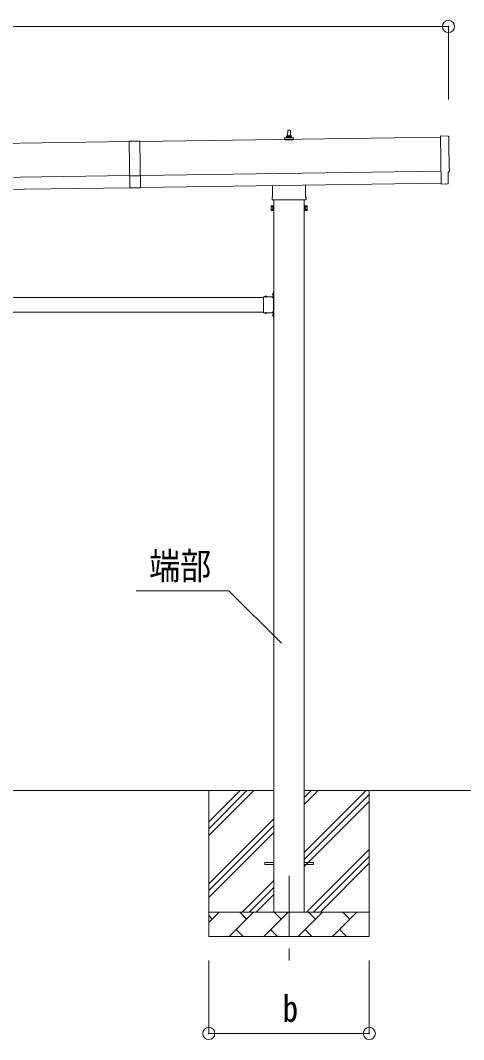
# Model space of a CAD drawing. Units: millimetres, scale not verified. Extents: x -13976 to 14131, y -9754 to 9646.
# Drawn here: x 6083 to 7905, y -704 to 3487 of the extents above; entities that cross this region are included whole.
import ezdxf
from ezdxf.enums import TextEntityAlignment as Align

# ---------------------------------------------------------------- set-up
doc = ezdxf.new("R2010")
doc.units = ezdxf.units.MM
doc.header["$LTSCALE"] = 50
doc.header["$PDMODE"] = 32
doc.header["$PDSIZE"] = 50
doc.linetypes.add('CHAIN1', pattern=[8, 5, -1, 1, -1])
doc.linetypes.add('USER8', pattern=[4, 3, -1])
for name, color, linetype, lineweight in [('0-2_建具', 4, 'Continuous', 9), ('0-4_設備', 7, 'Continuous', 9), ('0-6_手摺', 5, 'Continuous', 5), ('0-7_ハッチ', 6, 'Continuous', 9)]:
    doc.layers.add(name, color=color, linetype=linetype, lineweight=lineweight)
doc.styles.add('ＭＳ ゴシック', font='')
doc.styles.get('ＭＳ ゴシック').set_extended_font_data('MS Gothic')

msp = doc.modelspace()

# ---------------------------------------------------------------- linework, layer by layer
at = {"layer": '0-2_建具'}
for p, q in [((7181.15, 3011.18), (7181.88, 3034.71)), ((7182.88, 3035.68), (7191.43, 3035.68)), ((7192.43, 3034.71), (7193.15, 3011.18)), ((6529.38, 2988.94), (1164.7, 2912.3)), ((6529.37, 2989.94), (6574.37, 2990.58)), ((6529.37, 2989.94), (6532.11, 2797.96)), ((6574.37, 2990.58), (6577.11, 2798.6)), ((7809.75, 3007.23), (6574.38, 2989.58)), ((7168.9, 2995.68), (7168.9, 3003.4)), ((7205.4, 2995.68), (7168.9, 2995.68)), ((7169.29, 3004.18), (7205.02, 3004.18)), ((7169.67, 3004.37), (7176.39, 3006)), ((7176.77, 3006.18), (7197.54, 3006.18)), ((7177.15, 3006.97), (7177.15, 3011.18)), ((7178.15, 3011.18), (7196.15, 3011.18)), ((7197.15, 3006.97), (7197.15, 3011.18)), ((7204.64, 3004.37), (7197.92, 3006)), ((7205.4, 2995.68), (7205.4, 3003.4)), ((7809.68, 3012.32), (7812.51, 2814.48)), ((7841.27, 3011.12), (7809.68, 3012.32)), ((6576.38, 2849.6), (7811.75, 2867.24)), ((7841.19, 2864.28), (7841.79, 2864.29)), ((7841.86, 2817.25), (7841.19, 2864.28)), ((1166.7, 2772.31), (6531.38, 2848.95)), ((6576.4, 2848.1), (6531.41, 2847.45)), ((6577.09, 2799.6), (7812.47, 2817.25)), ((7255.45, 2809.29), (7255.45, 2761.69)), ((7812.51, 2814.48), (7812.52, 2813.48)), ((7830.73, 2814.64), (7812.52, 2813.48)), ((7831.4, 2814.02), (7830.73, 2814.64)), ((7832.15, 2813.76), (7839.07, 2814.22)), ((1167.41, 2722.32), (6532.1, 2798.96)), ((6577.11, 2798.6), (6532.11, 2797.96)), ((7118.85, 2761.69), (7118.85, 2807.34)), ((7113.15, 2723.42), (7113.91, 2724.74)), ((7120.15, 2724.74), (7113.91, 2724.74)), ((7117.15, 2752.92), (7117.15, 2758.42)), ((7255.09, 2749.42), (7119.22, 2749.42)), ((7120.15, 2705.11), (7120.15, 2724.74)), ((7122.65, 2725.42), (7124.65, 2725.42)), ((7122.65, 2704.42), (7122.65, 2725.42)), ((7124.65, 2749.42), (7124.65, -180.22)), ((7124.65, 2725.42), (7124.65, 2704.42)), ((7249.65, -180.22), (7249.65, 2749.42)), ((7249.65, 2725.42), (7249.65, 2704.42)), ((7251.65, 2725.42), (7249.65, 2725.42)), ((7251.65, 2704.42), (7251.65, 2725.42)), ((7254.15, 2724.74), (7260.39, 2724.74)), ((7254.15, 2705.11), (7254.15, 2724.74)), ((7257.15, 2758.42), (7257.15, 2752.92)), ((7261.15, 2723.42), (7260.39, 2724.74)), ((7113.15, 2723.42), (7113.15, 2706.42)), ((7113.15, 2706.42), (7113.91, 2705.11)), ((7120.15, 2719.83), (7113.91, 2719.83)), ((7120.15, 2710.01), (7113.91, 2710.01)), ((7120.15, 2705.11), (7113.91, 2705.11)), ((7120.15, 2724.12), (7122.65, 2724.12)), ((7120.15, 2705.72), (7120.15, 2724.12)), ((7122.65, 2705.72), (7120.15, 2705.72)), ((7124.65, 2704.42), (7122.65, 2704.42)), ((7249.65, 2704.42), (7251.65, 2704.42)), ((7254.15, 2724.12), (7251.65, 2724.12)), ((7251.65, 2705.72), (7254.15, 2705.72)), ((7254.15, 2705.72), (7254.15, 2724.12)), ((7254.15, 2719.83), (7260.39, 2719.83)), ((7254.15, 2710.01), (7260.39, 2710.01)), ((7254.15, 2705.11), (7260.39, 2705.11)), ((7261.15, 2706.42), (7260.39, 2705.11)), ((7261.15, 2723.42), (7261.15, 2706.42)), ((5491.65, 2347.78), (7082.65, 2347.78)), ((7082.65, 2350.78), (7122.65, 2350.78)), ((7082.65, 2350.78), (7082.65, 2284.78)), ((7085.75, 2351.29), (7097.55, 2351.29)), ((7085.75, 2351.29), (7085.75, 2350.78)), ((7085.75, 2350.78), (7097.55, 2350.78)), ((7097.55, 2351.29), (7097.55, 2350.78)), ((7118.65, 2348.78), (7122.65, 2348.78)), ((7118.65, 2346.78), (7118.65, 2348.78)), ((7118.65, 2347.78), (7124.15, 2347.78)), ((7122.14, 2366.68), (7122.14, 2354.88)), ((7122.14, 2366.68), (7122.65, 2366.68)), ((7122.14, 2354.88), (7122.65, 2354.88)), ((7122.65, 2370.78), (7122.65, 2350.78)), ((7122.65, 2370.78), (7124.65, 2370.78)), ((7122.65, 2366.68), (7122.65, 2354.88)), ((7124.65, 2363.78), (7122.65, 2363.78)), ((7124.65, 2357.78), (7122.65, 2357.78)), ((7124.15, 2347.78), (7124.15, 2287.78)), ((7124.65, 2370.78), (7124.65, 2350.78)), ((7122.65, 2346.78), (7118.65, 2346.78)), ((7122.65, 2346.78), (7122.65, 2288.78)), ((5491.65, 2287.78), (7082.65, 2287.78)), ((7082.65, 2284.78), (7122.65, 2284.78)), ((7085.75, 2284.78), (7097.55, 2284.78)), ((7085.75, 2284.27), (7085.75, 2284.78)), ((7085.75, 2284.27), (7097.55, 2284.27)), ((7097.55, 2284.27), (7097.55, 2284.78)), ((7118.65, 2288.78), (7118.65, 2286.78)), ((7122.65, 2288.78), (7118.65, 2288.78)), ((7118.65, 2287.78), (7124.15, 2287.78)), ((7122.65, 2286.78), (7118.65, 2286.78)), ((7122.14, 2280.68), (7122.14, 2268.88)), ((7122.14, 2280.68), (7122.65, 2280.68)), ((7122.14, 2268.88), (7122.65, 2268.88)), ((7122.65, 2284.78), (7122.65, 2264.78)), ((7122.65, 2280.68), (7122.65, 2268.88)), ((7124.65, 2277.78), (7122.65, 2277.78)), ((7124.65, 2271.78), (7122.65, 2271.78)), ((7122.65, 2264.78), (7124.65, 2264.78)), ((7124.65, 2284.78), (7124.65, 2264.78)), ((7087.15, 15.28), (7087.15, 24.28)), ((7087.15, 24.28), (7124.65, 24.28)), ((7087.15, 15.28), (7124.65, 15.28)), ((7249.65, 24.28), (7287.15, 24.28)), ((7249.65, 15.28), (7287.15, 15.28)), ((7287.15, 15.28), (7287.15, 24.28))]:
    msp.add_line(p, q, dxfattribs=at)
at = {"layer": '0-2_建具', "linetype": 'USER8'}
for p, q in [((7089.15, 2353.39), (7090.51, 2350.61)), ((7090.51, 2350.61), (7091.65, 2350)), ((7092.8, 2350.61), (7091.65, 2350)), ((7094.15, 2353.39), (7092.8, 2350.61)), ((7120.04, 2363.28), (7122.82, 2361.92)), ((7120.04, 2358.28), (7122.82, 2359.63)), ((7122.82, 2361.92), (7123.43, 2360.78)), ((7122.82, 2359.63), (7123.43, 2360.78)), ((7089.15, 2282.17), (7090.51, 2284.94)), ((7090.51, 2284.94), (7091.65, 2285.55)), ((7092.8, 2284.94), (7091.65, 2285.55)), ((7094.15, 2282.17), (7092.8, 2284.94)), ((7120.04, 2277.28), (7122.82, 2275.92)), ((7120.04, 2272.28), (7122.82, 2273.63)), ((7122.82, 2275.92), (7123.43, 2274.78)), ((7122.82, 2273.63), (7123.43, 2274.78))]:
    msp.add_line(p, q, dxfattribs=at)
at = {"layer": '0-2_建具', "color": 7, "linetype": 'CHAIN1'}
msp.add_line((7187.15, -30.22), (7187.15, -379.22), dxfattribs=at)
at = {"layer": '0-2_建具'}
for centre, radius, start, end in [((7182.88, 3034.68), 1, 90, 178.60509), ((7191.43, 3034.68), 1, 1.39491, 90), ((7169.9, 3003.4), 1, 103.62699, 180), ((7176.15, 3006.97), 1, 283.62699, 0), ((7181.24, 3010.55), 4.13, 90, 171.17633), ((7178.15, 3010.18), 1, 90, 180), ((7190.49, 3011.18), 4.83, 133.60282, 180), ((7183.82, 3011.18), 4.83, 0, 46.39718), ((7193.07, 3010.55), 4.13, 8.82367, 90), ((7196.15, 3010.18), 1, 0, 90), ((7198.15, 3006.97), 1, 180, 256.37301), ((7204.4, 3003.4), 1, 0, 76.37301), ((7117.5, 2722.28), 4.34, 145.61575, 214.38425), ((7121.15, 2758.42), 4, 125.09963, 180), ((7121.15, 2752.92), 4, 180, 194.47751), ((7121.15, 2752.92), 4, 194.47751, 241.04498), ((7253.15, 2752.92), 4, 298.95502, 345.52249), ((7253.15, 2758.42), 4, 0, 54.90037), ((7253.15, 2752.92), 4, 345.52249, 360), ((7256.81, 2722.28), 4.34, 325.61575, 34.38425), ((7129.39, 2714.92), 16.24, 162.41205, 197.58795), ((7117.5, 2707.56), 4.34, 145.61575, 214.38425), ((7244.91, 2714.92), 16.24, 342.41205, 17.58795), ((7256.81, 2707.56), 4.34, 325.61575, 34.38425), ((7091.65, 2345.55), 8.23, 44.2189, 135.7811), ((7127.89, 2360.78), 8.23, 134.2189, 225.7811), ((7122.65, 2350.78), 2, 270, 0), ((7091.65, 2290.01), 8.23, 224.2189, 315.7811), ((7127.89, 2274.78), 8.23, 134.2189, 225.7811), ((7122.65, 2284.78), 2, 0, 90)]:
    msp.add_arc(centre, radius, start, end, dxfattribs=at)
for centre, major_axis, ratio, start_param, end_param in [((7841.16, 3008.12), (3, 0.04), 0.99863, 6.2683889, 7.8016218), ((12607.54, 3005.78), (-4762.89, -68.04), 0.99863, 6.2683889, 6.2976778), ((7841.73, 2868.69), (4.41, 0.06), 0.99863, 4.712389, 6.2976778), ((7832.08, 2814.76), (0.737, -0.68), 0.9974, 4.712389, 5.5252311), ((7838.86, 2817.22), (2.21, -2.04), 0.9974, 5.5252311, 7.0411395)]:
    msp.add_ellipse(centre, major_axis=major_axis, ratio=ratio, start_param=start_param, end_param=end_param, dxfattribs=at)
at = {"layer": '0-4_設備'}
for p, q in [((7124.65, 319.78), (3649.65, 319.78)), ((6857.15, 191.3), (6985.64, 319.78)), ((6857.15, 163.01), (7013.92, 319.78)), ((6857.15, 134.73), (7042.2, 319.78)), ((6857.15, 319.78), (6857.15, -280.22)), ((7249.65, 290.95), (7278.48, 319.78)), ((7249.65, 262.67), (7306.76, 319.78)), ((7249.65, 64.68), (7504.75, 319.78)), ((7941.77, 319.78), (7249.65, 319.78)), ((7249.65, 36.39), (7517.15, 303.89)), ((7517.15, 319.78), (7517.15, -280.22)), ((7249.65, 8.11), (7517.15, 275.61)), ((6857.15, -63.26), (7124.65, 204.24)), ((6857.15, -91.55), (7124.65, 175.95)), ((6857.15, -119.83), (7124.65, 147.67)), ((7259.31, -180.22), (7517.15, 77.62)), ((7287.59, -180.22), (7517.15, 49.34)), ((7315.88, -180.22), (7517.15, 21.05)), ((6994.75, -180.22), (7124.65, -50.32)), ((7023.04, -180.22), (7124.65, -78.61)), ((7051.32, -180.22), (7124.65, -106.89)), ((6857.15, -223.12), (6900.05, -180.22)), ((6857.15, -180.22), (7517.15, -180.22)), ((6871.49, -208.78), (6857.15, -194.44)), ((6941.47, -280.22), (7041.47, -180.22)), ((7012.91, -208.78), (6984.36, -180.22)), ((7082.89, -280.22), (7182.89, -180.22)), ((7154.34, -208.78), (7125.78, -180.22)), ((7224.31, -280.22), (7324.31, -180.22)), ((7295.76, -208.78), (7267.2, -180.22)), ((7365.73, -280.22), (7465.73, -180.22)), ((7437.18, -208.78), (7408.62, -180.22)), ((7513.87, -180.22), (7517.15, -176.94)), ((7517.15, -280.22), (6857.15, -280.22)), ((6970.02, -251.67), (6998.57, -280.22)), ((7111.44, -251.67), (7140, -280.22)), ((7252.86, -251.67), (7281.42, -280.22)), ((7394.29, -251.67), (7422.84, -280.22))]:
    msp.add_line(p, q, dxfattribs=at)
at = {"layer": '0-6_手摺', "color": 6, "lineweight": 9}
for p, q in [((1133.42, 3462.01), (7842.77, 3462.01)), ((7842.77, 3462.01), (7842.77, 3162.01)), ((6857.15, -679.22), (6857.15, -379.22))]:
    msp.add_line(p, q, dxfattribs=at)
msp.add_lwpolyline([(6857.15, -679.22), (7517.15, -679.22), (7517.15, -379.22)], dxfattribs=at)
at = {"layer": '0-6_手摺', "color": 6}
for p in [(7842.77, 3462.01), (6857.15, -679.22), (7517.15, -679.22)]:
    msp.add_point(p, dxfattribs=at)
at = {"layer": '0-7_ハッチ'}
for p, q in [((6558.2, 1141.85), (6939.52, 1141.85)), ((6939.52, 1141.85), (7155.52, 925.85))]:
    msp.add_line(p, q, dxfattribs=at)

# ---------------------------------------------------------------- texts
at = {"layer": '0-6_手摺', "color": 7, "style": 'ＭＳ ゴシック', "width": 0.85}
msp.add_text('b', height=110, dxfattribs=at).set_placement((7160.9, -664.22), align=Align.BOTTOM_LEFT)
at = {"layer": '0-7_ハッチ', "color": 7, "style": 'ＭＳ ゴシック', "width": 0.85}
msp.add_text('端部', height=110, dxfattribs=at).set_placement((6611.91, 1155.54), align=Align.BOTTOM_LEFT)

doc.saveas('drawing.dxf')
